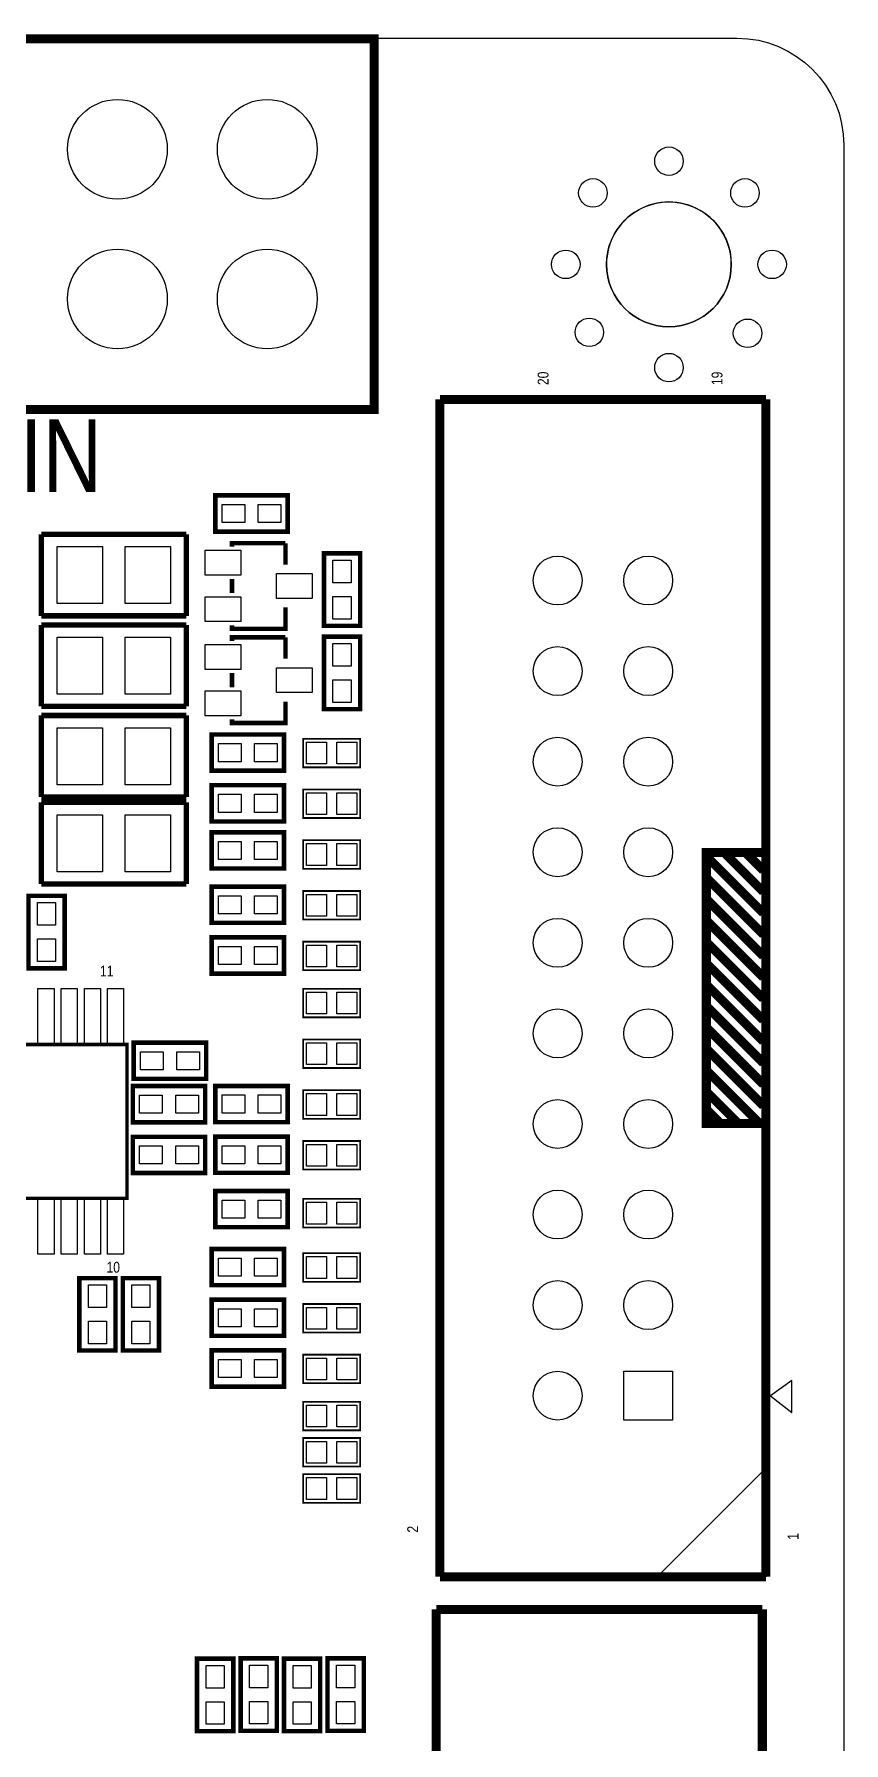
# Model space of a CAD drawing. Extents: x 2 to 176, y -19 to 159.
# Drawn here: x 153.06 to 175.77, y 111.33 to 159.24 of the extents above; entities that cross this region are included whole.
import ezdxf

# ---------------------------------------------------------------- set-up
doc = ezdxf.new("R2010")
doc.units = 0
for name, color, linetype in [('BG_OUTLINE', 5, 'CONTINUOUS'), ('BG_SILKSCREEN_TOP', 7, 'CONTINUOUS'), ('PG_NEW_SLIK-TOP', 231, 'CONTINUOUS'), ('PG_SILKSCREEN_TOP', 7, 'CONTINUOUS'), ('PIN_TOP', 92, 'CONTINUOUS')]:
    doc.layers.add(name, color=color, linetype=linetype)

msp = doc.modelspace()

# ---------------------------------------------------------------- linework, layer by layer
at = {"layer": 'BG_OUTLINE'}
for points in [[(172.76826, 159.132524, -0.414213), (175.768254, 156.13253), (175.768254, -7.862062, -0.414223), (172.76826, -10.862056), (8.768588, -10.862056, -0.414212), (5.768594, -7.862062), (5.768594, 156.13253, -0.414226), (8.768588, 159.132524)], [(169.1132, 152.787604, 0.999913), (172.61332, 152.787604, 1.000087)]]:
    msp.add_lwpolyline(points, format="xyb", close=True, dxfattribs=at)
at = {"layer": 'PG_NEW_SLIK-TOP'}
for points, const_width in [([(162.59937, 148.717), (110.399322, 148.717), (110.399322, 159.116776), (162.59937, 159.116776), (162.59937, 148.717)], 0.254), ([(164.44087, 149.000972), (164.44087, 115.980972)], 0.254), ([(173.58487, 149.000972), (164.44087, 149.000972)], 0.254), ([(173.58487, 124.997972), (173.58487, 149.000972)], 0.254), ([(158.14167, 146.308572), (160.17367, 146.308572), (160.17367, 145.292572), (158.14167, 145.292572), (158.14167, 146.308572)], 0.127), ([(153.26487, 142.930372), (153.26487, 145.216372)], 0.1524), ([(153.26487, 145.216372), (157.32887, 145.216372)], 0.1524), ([(157.32887, 145.216372), (157.32887, 142.930372)], 0.1524), ([(160.110932, 144.968468), (158.610808, 144.968468), (158.610808, 144.868646)], 0.127), ([(160.110932, 144.36852), (160.110932, 144.968468)], 0.127), ([(161.18967, 142.650972), (161.18967, 144.682972), (162.20567, 144.682972), (162.20567, 142.650972), (161.18967, 142.650972)], 0.127), ([(158.610808, 143.96847), (158.610808, 143.568674)], 0.127), ([(157.32887, 142.930372), (153.26487, 142.930372)], 0.1524), ([(158.610808, 142.668498), (158.610808, 142.568676), (160.110932, 142.568676), (160.110932, 143.168624)], 0.127), ([(153.26487, 140.390372), (153.26487, 142.676372)], 0.1524), ([(153.26487, 142.676372), (157.32887, 142.676372)], 0.1524), ([(157.32887, 142.676372), (157.32887, 140.390372)], 0.1524), ([(160.110932, 142.326868), (158.610808, 142.326868), (158.610808, 142.227046)], 0.127), ([(160.110932, 141.72692), (160.110932, 142.326868)], 0.127), ([(161.18967, 140.314172), (161.18967, 142.346172), (162.20567, 142.346172), (162.20567, 140.314172), (161.18967, 140.314172)], 0.127), ([(158.610808, 141.32687), (158.610808, 140.927074)], 0.127), ([(157.32887, 140.390372), (153.26487, 140.390372)], 0.1524), ([(158.610808, 140.026898), (158.610808, 139.927076), (160.110932, 139.927076), (160.110932, 140.527024)], 0.127), ([(153.26487, 137.850372), (153.26487, 140.136372)], 0.1524), ([(153.26487, 140.136372), (157.32887, 140.136372)], 0.1524), ([(157.32887, 140.136372), (157.32887, 137.850372)], 0.1524), ([(160.07207, 138.586972), (158.04007, 138.586972), (158.04007, 139.602972), (160.07207, 139.602972), (160.07207, 138.586972)], 0.127), ([(160.605216, 138.682476), (160.605216, 139.482576), (162.205416, 139.482576), (162.205416, 138.682476), (160.605216, 138.682476)], 0.0508), ([(158.04007, 138.180572), (160.07207, 138.180572), (160.07207, 137.164572), (158.04007, 137.164572), (158.04007, 138.180572)], 0.127), ([(160.605216, 137.260076), (160.605216, 138.060176), (162.205416, 138.060176), (162.205416, 137.260076), (160.605216, 137.260076)], 0.0508), ([(157.32887, 137.850372), (153.26487, 137.850372)], 0.1524), ([(153.26487, 135.411972), (153.26487, 137.697972)], 0.1524), ([(153.26487, 137.697972), (157.32887, 137.697972)], 0.1524), ([(157.32887, 137.697972), (157.32887, 135.411972)], 0.1524), ([(160.07207, 135.843772), (158.04007, 135.843772), (158.04007, 136.859772), (160.07207, 136.859772), (160.07207, 135.843772)], 0.127), ([(160.605216, 135.837676), (160.605216, 136.637776), (162.205416, 136.637776), (162.205416, 135.837676), (160.605216, 135.837676)], 0.0508), ([(173.512988, 128.690878), (171.912788, 128.690878), (171.912788, 136.291066), (173.512988, 136.291066)], 0.254), ([(171.912788, 136.19099), (173.512988, 134.591044)], 0.254), ([(172.412914, 136.291066), (173.512988, 135.190992)], 0.254), ([(173.012862, 136.291066), (173.512988, 135.79094)], 0.254), ([(171.912788, 135.591042), (173.512988, 133.991096)], 0.254), ([(153.919428, 135.07847), (153.919428, 133.04647), (152.903428, 133.04647), (152.903428, 135.07847), (153.919428, 135.07847)], 0.127), ([(157.32887, 135.411972), (153.26487, 135.411972)], 0.1524), ([(160.07207, 134.319772), (158.04007, 134.319772), (158.04007, 135.335772), (160.07207, 135.335772), (160.07207, 134.319772)], 0.127), ([(160.605216, 134.415276), (160.605216, 135.215376), (162.205416, 135.215376), (162.205416, 134.415276), (160.605216, 134.415276)], 0.0508), ([(171.912788, 134.991094), (173.512988, 133.390894)], 0.254), ([(171.912788, 134.390892), (173.512988, 132.790946)], 0.254), ([(160.07207, 132.897372), (158.04007, 132.897372), (158.04007, 133.913372), (160.07207, 133.913372), (160.07207, 132.897372)], 0.127), ([(160.605216, 132.992876), (160.605216, 133.792976), (162.205416, 133.792976), (162.205416, 132.992876), (160.605216, 132.992876)], 0.0508), ([(171.912788, 133.790944), (173.512988, 132.190998)], 0.254), ([(171.912788, 133.190996), (173.512988, 131.59105)], 0.254), ([(160.605216, 131.672076), (160.605216, 132.472176), (162.205416, 132.472176), (162.205416, 131.672076), (160.605216, 131.672076)], 0.0508), ([(171.912788, 132.591048), (173.512988, 130.990848)], 0.254), ([(171.912788, 131.990846), (173.512988, 130.3909)], 0.254), ([(171.912788, 131.390898), (173.512988, 129.790952)], 0.254), ([(149.141688, 126.598172), (155.666186, 126.59487), (155.666186, 130.91287), (149.141688, 130.904996), (149.141688, 126.598172)], 0.100076), ([(157.8864, 129.9464), (155.8544, 129.9464), (155.8544, 130.9624), (157.8864, 130.9624), (157.8864, 129.9464)], 0.127), ([(160.605216, 130.249676), (160.605216, 131.049776), (162.205416, 131.049776), (162.205416, 130.249676), (160.605216, 130.249676)], 0.0508), ([(171.912788, 130.79095), (173.512988, 129.191004)], 0.254), ([(171.912788, 130.191002), (173.412912, 128.690878)], 0.254), ([(157.861, 128.7272), (155.829, 128.7272), (155.829, 129.7432), (157.861, 129.7432), (157.861, 128.7272)], 0.127), ([(158.14167, 129.747772), (160.17367, 129.747772), (160.17367, 128.731772), (158.14167, 128.731772), (158.14167, 129.747772)], 0.127), ([(160.605216, 128.827276), (160.605216, 129.627376), (162.205416, 129.627376), (162.205416, 128.827276), (160.605216, 128.827276)], 0.0508), ([(171.912788, 129.591054), (172.812964, 128.690878)], 0.254), ([(171.912788, 129.090928), (172.312838, 128.690878)], 0.254), ([(157.861, 127.3048), (155.829, 127.3048), (155.829, 128.3208), (157.861, 128.3208), (157.861, 127.3048)], 0.127), ([(158.14167, 128.325372), (160.17367, 128.325372), (160.17367, 127.309372), (158.14167, 127.309372), (158.14167, 128.325372)], 0.127), ([(160.605216, 127.404876), (160.605216, 128.204976), (162.205416, 128.204976), (162.205416, 127.404876), (160.605216, 127.404876)], 0.0508), ([(160.17367, 125.785372), (158.14167, 125.785372), (158.14167, 126.801372), (160.17367, 126.801372), (160.17367, 125.785372)], 0.127), ([(160.605216, 125.779276), (160.605216, 126.579376), (162.205416, 126.579376), (162.205416, 125.779276), (160.605216, 125.779276)], 0.0508), ([(160.07207, 124.159772), (158.04007, 124.159772), (158.04007, 125.175772), (160.07207, 125.175772), (160.07207, 124.159772)], 0.127), ([(160.605216, 124.255276), (160.605216, 125.055376), (162.205416, 125.055376), (162.205416, 124.255276), (160.605216, 124.255276)], 0.0508), ([(173.58487, 124.997972), (173.58487, 125.124972)], 0.254), ([(173.58487, 115.980972), (173.58487, 124.997972)], 0.254), ([(154.3304, 122.3264), (154.3304, 124.3584), (155.3464, 124.3584), (155.3464, 122.3264), (154.3304, 122.3264)], 0.127), ([(156.5656, 124.3584), (156.5656, 122.3264), (155.5496, 122.3264), (155.5496, 124.3584), (156.5656, 124.3584)], 0.127), ([(160.07207, 122.737372), (158.04007, 122.737372), (158.04007, 123.753372), (160.07207, 123.753372), (160.07207, 122.737372)], 0.127), ([(160.605216, 122.832876), (160.605216, 123.632976), (162.205416, 123.632976), (162.205416, 122.832876), (160.605216, 122.832876)], 0.0508), ([(160.07207, 121.314972), (158.04007, 121.314972), (158.04007, 122.330972), (160.07207, 122.330972), (160.07207, 121.314972)], 0.127), ([(160.605216, 121.410476), (160.605216, 122.210576), (162.205416, 122.210576), (162.205416, 121.410476), (160.605216, 121.410476)], 0.0508), ([(160.605216, 120.089676), (160.605216, 120.889776), (162.205416, 120.889776), (162.205416, 120.089676), (160.605216, 120.089676)], 0.0508), ([(160.605216, 119.073676), (160.605216, 119.873776), (162.205416, 119.873776), (162.205416, 119.073676), (160.605216, 119.073676)], 0.0508), ([(160.605216, 118.057676), (160.605216, 118.857776), (162.205416, 118.857776), (162.205416, 118.057676), (160.605216, 118.057676)], 0.0508), ([(164.44087, 115.980972), (173.58487, 115.980972)], 0.254), ([(173.48327, 115.066572), (164.33927, 115.066572)], 0.254), ([(164.33927, 115.066572), (164.33927, 82.046572)], 0.254), ([(173.48327, 91.063572), (173.48327, 115.066572)], 0.254), ([(158.64713, 113.685828), (158.64713, 111.653828), (157.63113, 111.653828), (157.63113, 113.685828), (158.64713, 113.685828)], 0.127), ([(159.86887, 113.694972), (159.86887, 111.662972), (158.85287, 111.662972), (158.85287, 113.694972), (159.86887, 113.694972)], 0.127), ([(161.08553, 113.685828), (161.08553, 111.653828), (160.06953, 111.653828), (160.06953, 113.685828), (161.08553, 113.685828)], 0.127), ([(162.30727, 113.694972), (162.30727, 111.662972), (161.29127, 111.662972), (161.29127, 113.694972), (162.30727, 113.694972)], 0.127)]:
    msp.add_lwpolyline(points, dxfattribs=dict(at, const_width=const_width))
msp.add_lwpolyline([(173.58487, 119.028972), (173.58487, 115.980972), (170.53687, 115.980972)], close=True, dxfattribs=at)
at = {"layer": 'PG_SILKSCREEN_TOP'}
msp.add_lwpolyline([(173.71187, 121.060972), (174.312834, 120.591072), (174.312834, 121.490994)], close=True, dxfattribs=at)
at = {"layer": 'PIN_TOP'}
for points in [[(158.33217, 145.546572), (158.33217, 146.054572), (158.96717, 146.054572), (158.96717, 145.546572)], [(159.34817, 145.546572), (159.34817, 146.054572), (159.98317, 146.054572), (159.98317, 145.546572)], [(154.97937, 143.273272), (153.70937, 143.273272), (153.70937, 144.873472), (154.97937, 144.873472)], [(156.88437, 143.273272), (155.61437, 143.273272), (155.61437, 144.873472), (156.88437, 144.873472)], [(157.860873, 144.76857), (158.860871, 144.76857), (158.860871, 144.068546), (157.860873, 144.068546)], [(161.95167, 143.857472), (161.44367, 143.857472), (161.44367, 144.492472), (161.95167, 144.492472)], [(159.860869, 144.118584), (160.860867, 144.118584), (160.860867, 143.41856), (159.860869, 143.41856)], [(157.860873, 143.468598), (158.860871, 143.468598), (158.860871, 142.768574), (157.860873, 142.768574)], [(161.95167, 142.841472), (161.44367, 142.841472), (161.44367, 143.476472), (161.95167, 143.476472)], [(154.97937, 140.733272), (153.70937, 140.733272), (153.70937, 142.333472), (154.97937, 142.333472)], [(156.88437, 140.733272), (155.61437, 140.733272), (155.61437, 142.333472), (156.88437, 142.333472)], [(157.860873, 142.12697), (158.860871, 142.12697), (158.860871, 141.426946), (157.860873, 141.426946)], [(161.95167, 141.520672), (161.44367, 141.520672), (161.44367, 142.155672), (161.95167, 142.155672)], [(159.860869, 141.476984), (160.860867, 141.476984), (160.860867, 140.77696), (159.860869, 140.77696)], [(161.95167, 140.504672), (161.44367, 140.504672), (161.44367, 141.139672), (161.95167, 141.139672)], [(157.860873, 140.826998), (158.860871, 140.826998), (158.860871, 140.126974), (157.860873, 140.126974)], [(154.97937, 138.193272), (153.70937, 138.193272), (153.70937, 139.793472), (154.97937, 139.793472)], [(156.88437, 138.193272), (155.61437, 138.193272), (155.61437, 139.793472), (156.88437, 139.793472)], [(158.86557, 139.348972), (158.86557, 138.840972), (158.23057, 138.840972), (158.23057, 139.348972)], [(159.88157, 139.348972), (159.88157, 138.840972), (159.24657, 138.840972), (159.24657, 139.348972)], [(160.700974, 138.777726), (160.700974, 139.387326), (161.259774, 139.387326), (161.259774, 138.777726)], [(161.550858, 138.777726), (161.550858, 139.387326), (162.109658, 139.387326), (162.109658, 138.777726)], [(158.23057, 137.418572), (158.23057, 137.926572), (158.86557, 137.926572), (158.86557, 137.418572)], [(159.24657, 137.418572), (159.24657, 137.926572), (159.88157, 137.926572), (159.88157, 137.418572)], [(160.700974, 137.355326), (160.700974, 137.964926), (161.259774, 137.964926), (161.259774, 137.355326)], [(161.550858, 137.355326), (161.550858, 137.964926), (162.109658, 137.964926), (162.109658, 137.355326)], [(154.97937, 135.754872), (153.70937, 135.754872), (153.70937, 137.355072), (154.97937, 137.355072)], [(156.88437, 135.754872), (155.61437, 135.754872), (155.61437, 137.355072), (156.88437, 137.355072)], [(158.86557, 136.605772), (158.86557, 136.097772), (158.23057, 136.097772), (158.23057, 136.605772)], [(159.88157, 136.605772), (159.88157, 136.097772), (159.24657, 136.097772), (159.24657, 136.605772)], [(160.700974, 135.932926), (160.700974, 136.542526), (161.259774, 136.542526), (161.259774, 135.932926)], [(161.550858, 135.932926), (161.550858, 136.542526), (162.109658, 136.542526), (162.109658, 135.932926)], [(153.157428, 134.88797), (153.665428, 134.88797), (153.665428, 134.25297), (153.157428, 134.25297)], [(158.86557, 135.081772), (158.86557, 134.573772), (158.23057, 134.573772), (158.23057, 135.081772)], [(159.88157, 135.081772), (159.88157, 134.573772), (159.24657, 134.573772), (159.24657, 135.081772)], [(160.700974, 134.510526), (160.700974, 135.120126), (161.259774, 135.120126), (161.259774, 134.510526)], [(161.550858, 134.510526), (161.550858, 135.120126), (162.109658, 135.120126), (162.109658, 134.510526)], [(153.157428, 133.87197), (153.665428, 133.87197), (153.665428, 133.23697), (153.157428, 133.23697)], [(160.700974, 133.088126), (160.700974, 133.697726), (161.259774, 133.697726), (161.259774, 133.088126)], [(161.550858, 133.088126), (161.550858, 133.697726), (162.109658, 133.697726), (162.109658, 133.088126)], [(158.86557, 133.659372), (158.86557, 133.151372), (158.23057, 133.151372), (158.23057, 133.659372)], [(159.88157, 133.659372), (159.88157, 133.151372), (159.24657, 133.151372), (159.24657, 133.659372)], [(153.171144, 130.929126), (153.171144, 132.478526), (153.621232, 132.478526), (153.621232, 130.929126)], [(153.82113, 130.929126), (153.82113, 132.478526), (154.271218, 132.478526), (154.271218, 130.929126)], [(154.471116, 130.929126), (154.471116, 132.478526), (154.921204, 132.478526), (154.921204, 130.929126)], [(155.121102, 130.929126), (155.121102, 132.478526), (155.57119, 132.478526), (155.57119, 130.929126)], [(160.700974, 131.767326), (160.700974, 132.376926), (161.259774, 132.376926), (161.259774, 131.767326)], [(161.550858, 131.767326), (161.550858, 132.376926), (162.109658, 132.376926), (162.109658, 131.767326)], [(160.700974, 130.344926), (160.700974, 130.954526), (161.259774, 130.954526), (161.259774, 130.344926)], [(161.550858, 130.344926), (161.550858, 130.954526), (162.109658, 130.954526), (162.109658, 130.344926)], [(156.6799, 130.7084), (156.6799, 130.2004), (156.0449, 130.2004), (156.0449, 130.7084)], [(157.6959, 130.7084), (157.6959, 130.2004), (157.0609, 130.2004), (157.0609, 130.7084)], [(156.6545, 129.4892), (156.6545, 128.9812), (156.0195, 128.9812), (156.0195, 129.4892)], [(157.6705, 129.4892), (157.6705, 128.9812), (157.0355, 128.9812), (157.0355, 129.4892)], [(158.33217, 128.985772), (158.33217, 129.493772), (158.96717, 129.493772), (158.96717, 128.985772)], [(159.34817, 128.985772), (159.34817, 129.493772), (159.98317, 129.493772), (159.98317, 128.985772)], [(160.700974, 128.922526), (160.700974, 129.532126), (161.259774, 129.532126), (161.259774, 128.922526)], [(161.550858, 128.922526), (161.550858, 129.532126), (162.109658, 129.532126), (162.109658, 128.922526)], [(156.6545, 128.0668), (156.6545, 127.5588), (156.0195, 127.5588), (156.0195, 128.0668)], [(157.6705, 128.0668), (157.6705, 127.5588), (157.0355, 127.5588), (157.0355, 128.0668)], [(158.33217, 127.563372), (158.33217, 128.071372), (158.96717, 128.071372), (158.96717, 127.563372)], [(159.34817, 127.563372), (159.34817, 128.071372), (159.98317, 128.071372), (159.98317, 127.563372)], [(160.700974, 127.500126), (160.700974, 128.109726), (161.259774, 128.109726), (161.259774, 127.500126)], [(161.550858, 127.500126), (161.550858, 128.109726), (162.109658, 128.109726), (162.109658, 127.500126)], [(153.171144, 125.029214), (153.171144, 126.578614), (153.621232, 126.578614), (153.621232, 125.029214)], [(153.82113, 125.029214), (153.82113, 126.578614), (154.271218, 126.578614), (154.271218, 125.029214)], [(154.471116, 125.029214), (154.471116, 126.578614), (154.921204, 126.578614), (154.921204, 125.029214)], [(155.121102, 125.029214), (155.121102, 126.578614), (155.57119, 126.578614), (155.57119, 125.029214)], [(158.96717, 126.547372), (158.96717, 126.039372), (158.33217, 126.039372), (158.33217, 126.547372)], [(159.98317, 126.547372), (159.98317, 126.039372), (159.34817, 126.039372), (159.34817, 126.547372)], [(160.700974, 125.874526), (160.700974, 126.484126), (161.259774, 126.484126), (161.259774, 125.874526)], [(161.550858, 125.874526), (161.550858, 126.484126), (162.109658, 126.484126), (162.109658, 125.874526)], [(158.86557, 124.921772), (158.86557, 124.413772), (158.23057, 124.413772), (158.23057, 124.921772)], [(159.88157, 124.921772), (159.88157, 124.413772), (159.24657, 124.413772), (159.24657, 124.921772)], [(160.700974, 124.350526), (160.700974, 124.960126), (161.259774, 124.960126), (161.259774, 124.350526)], [(161.550858, 124.350526), (161.550858, 124.960126), (162.109658, 124.960126), (162.109658, 124.350526)], [(155.0924, 123.5329), (154.5844, 123.5329), (154.5844, 124.1679), (155.0924, 124.1679)], [(155.8036, 124.1679), (156.3116, 124.1679), (156.3116, 123.5329), (155.8036, 123.5329)], [(155.0924, 122.5169), (154.5844, 122.5169), (154.5844, 123.1519), (155.0924, 123.1519)], [(155.8036, 123.1519), (156.3116, 123.1519), (156.3116, 122.5169), (155.8036, 122.5169)], [(158.86557, 123.499372), (158.86557, 122.991372), (158.23057, 122.991372), (158.23057, 123.499372)], [(159.88157, 123.499372), (159.88157, 122.991372), (159.24657, 122.991372), (159.24657, 123.499372)], [(160.700974, 122.928126), (160.700974, 123.537726), (161.259774, 123.537726), (161.259774, 122.928126)], [(161.550858, 122.928126), (161.550858, 123.537726), (162.109658, 123.537726), (162.109658, 122.928126)], [(158.86557, 122.076972), (158.86557, 121.568972), (158.23057, 121.568972), (158.23057, 122.076972)], [(159.88157, 122.076972), (159.88157, 121.568972), (159.24657, 121.568972), (159.24657, 122.076972)], [(160.700974, 121.505726), (160.700974, 122.115326), (161.259774, 122.115326), (161.259774, 121.505726)], [(161.550858, 121.505726), (161.550858, 122.115326), (162.109658, 122.115326), (162.109658, 121.505726)], [(170.96867, 120.375172), (169.59707, 120.375172), (169.59707, 121.746772), (170.96867, 121.746772)], [(160.700974, 120.184926), (160.700974, 120.794526), (161.259774, 120.794526), (161.259774, 120.184926)], [(161.550858, 120.184926), (161.550858, 120.794526), (162.109658, 120.794526), (162.109658, 120.184926)], [(160.700974, 119.168926), (160.700974, 119.778526), (161.259774, 119.778526), (161.259774, 119.168926)], [(161.550858, 119.168926), (161.550858, 119.778526), (162.109658, 119.778526), (162.109658, 119.168926)], [(160.700974, 118.152926), (160.700974, 118.762526), (161.259774, 118.762526), (161.259774, 118.152926)], [(161.550858, 118.152926), (161.550858, 118.762526), (162.109658, 118.762526), (162.109658, 118.152926)], [(157.88513, 113.495328), (158.39313, 113.495328), (158.39313, 112.860328), (157.88513, 112.860328)], [(159.10687, 113.504472), (159.61487, 113.504472), (159.61487, 112.869472), (159.10687, 112.869472)], [(160.32353, 113.495328), (160.83153, 113.495328), (160.83153, 112.860328), (160.32353, 112.860328)], [(161.54527, 113.504472), (162.05327, 113.504472), (162.05327, 112.869472), (161.54527, 112.869472)], [(157.88513, 112.479328), (158.39313, 112.479328), (158.39313, 111.844328), (157.88513, 111.844328)], [(159.10687, 112.488472), (159.61487, 112.488472), (159.61487, 111.853472), (159.10687, 111.853472)], [(160.32353, 112.479328), (160.83153, 112.479328), (160.83153, 111.844328), (160.32353, 111.844328)], [(161.54527, 112.488472), (162.05327, 112.488472), (162.05327, 111.853472), (161.54527, 111.853472)]]:
    msp.add_lwpolyline(points, close=True, dxfattribs=at)
for centre, radius in [((155.399232, 156.01696), 1.397), ((159.599376, 156.01696), 1.397), ((170.864276, 155.68168), 0.40005), ((168.7322, 154.79268), 0.40005), ((172.996352, 154.79268), 0.40005), ((170.86326, 152.787604), 1.75006), ((155.399232, 151.816816), 1.397), ((159.599376, 151.816816), 1.397), ((167.9702, 152.787604), 0.40005), ((173.758352, 152.787604), 0.40005), ((168.632378, 150.882604), 0.40005), ((173.06925, 150.85568), 0.40005), ((170.864276, 149.892512), 0.40005), ((167.74287, 143.920972), 0.6858), ((170.28287, 143.920972), 0.6858), ((167.74287, 141.380972), 0.6858), ((170.28287, 141.380972), 0.6858), ((167.74287, 138.840972), 0.6858), ((170.28287, 138.840972), 0.6858), ((167.74287, 136.300972), 0.6858), ((170.28287, 136.300972), 0.6858), ((167.74287, 133.760972), 0.6858), ((170.28287, 133.760972), 0.6858), ((167.74287, 131.220972), 0.6858), ((170.28287, 131.220972), 0.6858), ((167.74287, 128.680972), 0.6858), ((170.28287, 128.680972), 0.6858), ((167.74287, 126.140972), 0.6858), ((170.28287, 126.140972), 0.6858), ((167.74287, 123.600972), 0.6858), ((170.28287, 123.600972), 0.6858), ((167.74287, 121.060972), 0.6858)]:
    msp.add_circle(centre, radius, dxfattribs=at)

# ---------------------------------------------------------------- texts
at = {"layer": 'BG_SILKSCREEN_TOP', "width": 0.85}
msp.add_text('ATX PWRIN', height=2.032, dxfattribs=at).set_placement((142.1384, 146.4056))
at = {"layer": 'PG_NEW_SLIK-TOP', "width": 0.834167}
for s, p in [('20', (167.4876, 149.4028)), ('19', (172.3644, 149.4028)), ('2', (163.83, 117.221)), ('1', (174.498, 117.0178))]:
    msp.add_text(s, height=0.3048, rotation=90, dxfattribs=at).set_placement(p)
for s, p in [('11', (154.910028, 132.81787)), ('10', (155.0924, 124.5108))]:
    msp.add_text(s, height=0.3048, dxfattribs=at).set_placement(p)

doc.saveas('drawing.dxf')
